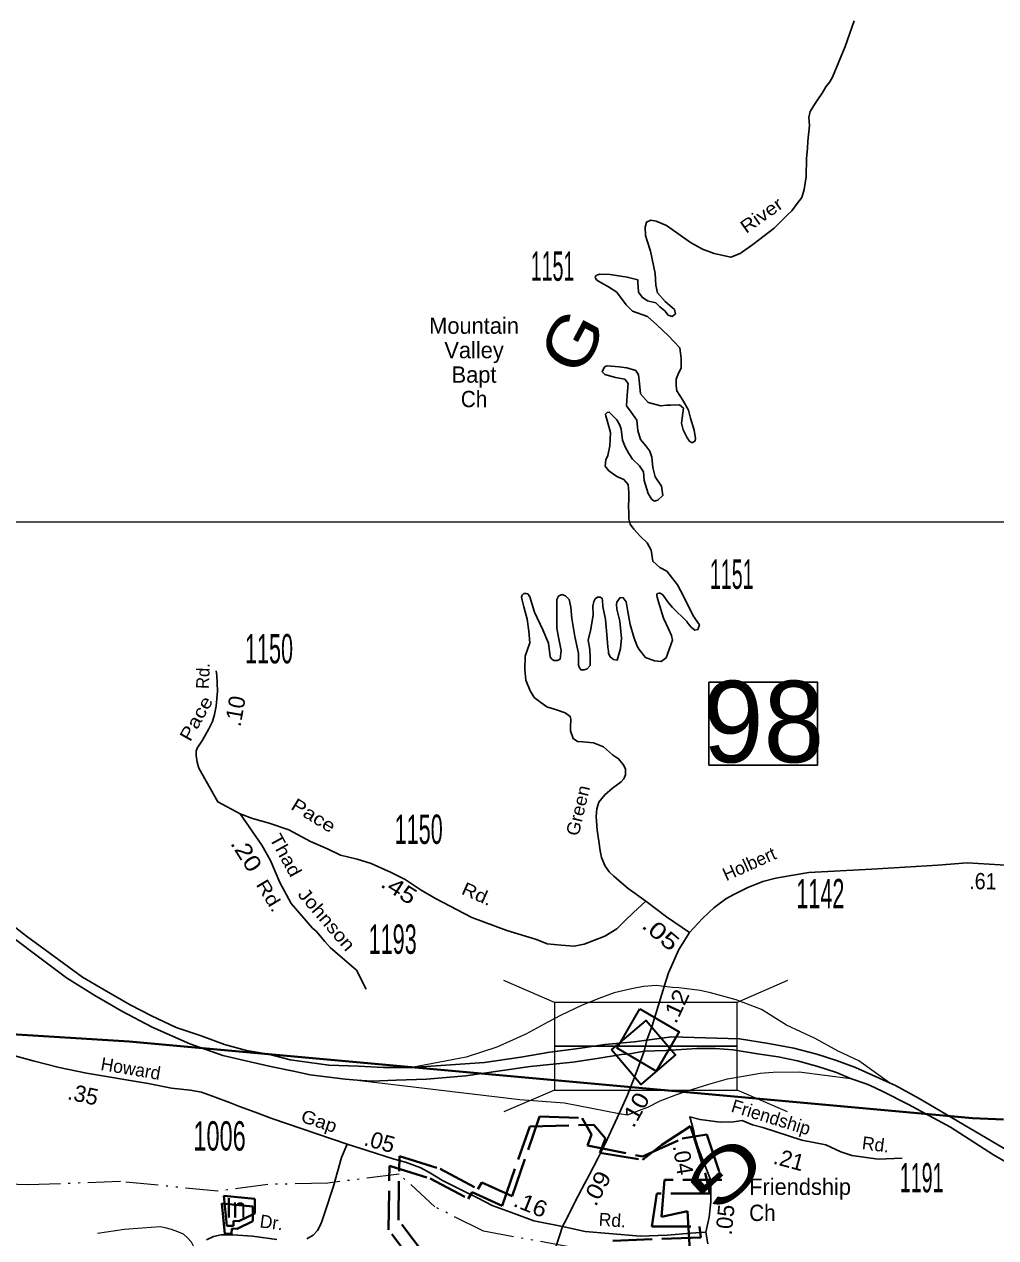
# Model space of a CAD drawing. Extents: x 301791 to 341107, y 163130 to 188691.
# Drawn here: x 305869 to 307358, y 171026 to 172886 of the extents above; entities that cross this region are included whole.
import ezdxf
from ezdxf.enums import TextEntityAlignment as Align

# ---------------------------------------------------------------- set-up
doc = ezdxf.new("R2010")
doc.units = 0
doc.header["$LTSCALE"] = 10
doc.linetypes.add('DASH_DOUBLE_DOT', pattern=[9.2, 5, -1.2, 0.3, -1.2, 0.3, -1.2])
doc.linetypes.add('LONG_DASHED', pattern=[7.5, 6, -1.5])
for name, color, linetype, lineweight in [('11', 7, 'Continuous', 40), ('17', 7, 'Continuous', 13), ('22', 7, 'Continuous', 25), ('27', 7, 'Continuous', 25), ('31', 7, 'Continuous', 25), ('32', 7, 'Continuous', 25), ('35', 7, 'Continuous', 13), ('47', 7, 'Continuous', 13), ('48', 7, 'LONG_DASHED', 40), ('49', 7, 'LONG_DASHED', 40), ('50', 7, 'Continuous', 13), ('56', 7, 'Continuous', 40), ('59', 7, 'DASH_DOUBLE_DOT', 13), ('63', 7, 'Continuous', 13), ('8', 7, 'Continuous', 25)]:
    doc.layers.add(name, color=color, linetype=linetype, lineweight=lineweight)
doc.layers.add('19', color=7, linetype='Continuous')

msp = doc.modelspace()

# ---------------------------------------------------------------- linework, layer by layer
at = {"layer": '27'}
for points in [[(305005.79, 172010.27), (305029.18, 172001.66), (305081.1, 171980.22), (305188.08, 171939.68), (305282.31, 171901.19), (305316.59, 171886.18), (305349.26, 171870.14), (305399.72, 171844.45), (305484.65, 171778.01), (305542.73, 171732.94), (305768.15, 171549.1), (305810.21, 171516.83), (305933.51, 171424.12), (305976.98, 171396.8), (306018.43, 171373.06), (306064.97, 171348.55), (306122.95, 171322.82), (306173.57, 171304.85), (306215.35, 171295.2), (306248.93, 171287.73), (306281.68, 171281.09), (306307.08, 171275.44), (306360.97, 171268.5), (306379.13, 171267.21)], [(306463.05, 171286.69), (306419.52, 171286.69), (306381.17, 171288.56), (306335.99, 171290.22), (306276.7, 171298.51), (306243.54, 171307.22), (306209.55, 171312.61), (306175.97, 171322.15), (306140.31, 171335.01), (306101.71, 171348.14), (306064.15, 171365.71), (306031.08, 171382.86), (305991.49, 171405.93), (305958.41, 171424.93), (305872.26, 171487.83), (305764.48, 171571.98)], [(307195.06, 171263.18), (307142.82, 171286.88), (307113.83, 171297.5), (307083.62, 171306.89), (307048.51, 171316.29), (307009.72, 171323.23), (306965.28, 171330.45), (306861.12, 171333.73), (306823.09, 171328.37)], [(306379.13, 171267.21), (306401.39, 171265.64), (306439.21, 171266.99), (306485.64, 171268.65), (306545.75, 171273.63), (306598.19, 171281.72), (306644.62, 171288.35), (306709.64, 171294.64), (306747.2, 171300.36), (306784.35, 171306.48), (306796.87, 171307.84), (306818.94, 171311.78)], [(306823.09, 171328.37), (306803.95, 171325.82), (306759.04, 171321.94), (306718.41, 171315.72), (306674.47, 171309.92), (306629.91, 171302.66), (306574.36, 171294.37), (306463.05, 171286.69)], [(306818.94, 171311.78), (306852.12, 171312.61), (306899.78, 171315.93), (306927.97, 171315.52), (306955.33, 171313.86), (306992.98, 171307.71), (307024.42, 171303.22), (307054.18, 171296.93), (307085.25, 171288.1), (307113.83, 171279.12), (307135.41, 171270.01)], [(307135.41, 171270.01), (307159.56, 171261.55), (307165.27, 171259.1), (307173.03, 171255.43), (307184.87, 171249.71), (307224.06, 171229.69), (307288.57, 171194.98), (307354.71, 171152.5), (307401.66, 171125.54)], [(307394.31, 171148.41), (307240.39, 171239.09), (307204.06, 171259.1), (307195.06, 171263.18)]]:
    msp.add_lwpolyline(points, dxfattribs=at)
at = {"layer": '31'}
msp.add_lwpolyline([(306918.42, 171877.34), (307084.77, 171877.34), (307084.77, 171750.39), (306918.42, 171750.39)], close=True, dxfattribs=at)
at = {"layer": '31', "lineweight": 35}
for points in [[(306812.59, 171376.36), (306872.57, 171341.27), (306837.45, 171281.25), (306777.48, 171316.34)], [(306768.95, 171313.81), (306821.91, 171358.8), (306866.93, 171305.8), (306813.97, 171260.81)]]:
    msp.add_lwpolyline(points, close=True, dxfattribs=at)
at = {"layer": '32'}
msp.add_line((306818.94, 171311.78), (306823.09, 171328.37), dxfattribs=at)
for points in [[(306837.12, 172459.05), (306843.29, 172452.87), (306850.64, 172446.7), (306855.64, 172440.23), (306861.81, 172438.17), (306867.1, 172442.29), (306865.34, 172448.76), (306851.52, 172461.11), (306839.47, 172474.34), (306836.83, 172486.4), (306835.94, 172504.05), (306828.6, 172538.46), (306823.6, 172554.04), (306821.25, 172562.28), (306820.66, 172575.22), (306822.42, 172582.87), (306829.48, 172585.81), (306837.41, 172584.34), (306853.29, 172577.87), (306870.63, 172565.51), (306890.32, 172551.4), (306908.54, 172541.4), (306926.47, 172534.63), (306951.75, 172529.34), (306966.15, 172534.63), (306985.55, 172548.75), (307018.47, 172573.46), (307039.34, 172594.63), (307045.51, 172600.22), (307053.45, 172611.39), (307060.8, 172620.81), (307064.32, 172633.16), (307067.26, 172652.27), (307068.14, 172680.8), (307069.61, 172695.8), (307069.91, 172706.98), (307072.26, 172731.09), (307071.67, 172743.15), (307073.7, 172752.76), (307078.88, 172761.74), (307085.28, 172770.7), (307091.7, 172780.88), (307097.51, 172790.45), (307103.71, 172798.15), (307107.82, 172805.21), (307127.22, 172851.97), (307140.74, 172891.38)], [(306777.16, 172279.94), (306781.57, 172271.71), (306783.92, 172265.53), (306785.68, 172248.47), (306790.09, 172238.47), (306795.68, 172227.89), (306800.97, 172219.65), (306812.14, 172209.36), (306818.01, 172199.95), (306819.19, 172186.71), (306825.37, 172166.92), (306830.65, 172157.6), (306834.77, 172154.95), (306840.06, 172156.42), (306847.7, 172163.48), (306845.64, 172177.89), (306835.94, 172192.3), (306832.42, 172206.71), (306830.65, 172222.59), (306828.01, 172231.71), (306821.54, 172239.94), (306813.31, 172249.65), (306809.49, 172263.47), (306808.02, 172279.35), (306799.04, 172291.61), (306791.86, 172301.12), (306793.22, 172317.46), (306794.79, 172335.53), (306789.21, 172342), (306775.23, 172344.9), (306758.64, 172349.35), (306754.82, 172353.17), (306757.34, 172358.92), (306758.05, 172360.74), (306759.28, 172361.26), (306762.35, 172362.42), (306768.44, 172362.17), (306780.62, 172361.2), (306792.44, 172359.64), (306806.26, 172355.23), (306810.37, 172348.76), (306811.55, 172340.53), (306813.61, 172319.65), (306825.36, 172306.41), (306844.76, 172301.12), (306853.29, 172302), (306859.81, 172302.4), (306873.27, 172302.59), (306879.44, 172297.59), (306876.56, 172274.38), (306878.68, 172264.58), (306884.95, 172252.13), (306888.45, 172247.18), (306891.46, 172245.23), (306893.9, 172245.18), (306897, 172247.5), (306897.74, 172251.14), (306895.74, 172263.99), (306890.26, 172282.45), (306886.97, 172294.78), (306878.31, 172309.71), (306869.08, 172324.04), (306867.98, 172332), (306868.28, 172342), (306871.51, 172351.11), (306875.62, 172359.06), (306875.62, 172373.76), (306873.57, 172390.23), (306856.52, 172408.46), (306838.59, 172425.23), (306824.19, 172438.17), (306801.18, 172446.52), (306791.74, 172455.98), (306782.95, 172467.87), (306777.12, 172475.36), (306771.37, 172479.21), (306764.61, 172483.73), (306751.4, 172490.88), (306746.65, 172494.09), (306744.27, 172497.19), (306743.76, 172499.09), (306745, 172500.22), (306746.25, 172501.41), (306748.09, 172501.99), (306751.22, 172503.08), (306767.06, 172502.52), (306786.45, 172499.44), (306793.14, 172498.64), (306809.2, 172494.64), (306809.49, 172489.93), (306809.79, 172484.34), (306810.37, 172475.52), (306815.96, 172467.58), (306824.24, 172462.22), (306837.12, 172459.05)], [(306740.42, 171994.08), (306742.18, 172001.13), (306744.24, 172005.25), (306747.47, 172007.6), (306751.59, 172007.6), (306754.53, 172005.84), (306755.41, 172002.9), (306755.7, 171993.49), (306759.82, 171973.78), (306762.46, 171944.37), (306763.35, 171931.14), (306764.52, 171924.96), (306764.52, 171922.02), (306767.17, 171916.14), (306772.16, 171912.32), (306777.75, 171911.14), (306783.04, 171929.08), (306784.21, 171944.96), (306781.57, 171971.14), (306777.16, 171989.66), (306776.57, 171996.72), (306777.45, 172000.25), (306782.45, 172007.31), (306787.15, 172007.02), (306791.56, 172000.84), (306793.62, 171988.19), (306797.44, 171966.14), (306803.02, 171946.43), (306808.4, 171932.61), (306811.55, 171927.61), (306820.95, 171915.55), (306835.06, 171909.96), (306845.35, 171909.37), (306852.99, 171914.96), (306862.4, 171941.73), (306860.93, 171949.08), (306856.22, 171959.37), (306848.88, 171975.55), (306841.17, 172000.43), (306839, 172007.85), (306838.44, 172010.3), (306838.54, 172012.13), (306839.78, 172013.33), (306841.62, 172013.84), (306843.45, 172013.8), (306845.26, 172013.16), (306847.66, 172011.22), (306856.39, 171999.33), (306862.27, 171991.83), (306884.71, 171970.34), (306886.21, 171967.9), (306890.91, 171962.02), (306896.49, 171957.02), (306901.49, 171958.2), (306903.84, 171965.25), (306894.16, 171979.18), (306879.28, 172009.54), (306870.12, 172026.92), (306857.4, 172043.19), (306853.58, 172047.6), (306843.29, 172053.48), (306832.3, 172062.99), (306829.77, 172079.95), (306823.6, 172091.13), (306813.02, 172101.13), (306803.02, 172112.01), (306797.73, 172119.66), (306795.68, 172127.89), (306795.38, 172137.3), (306795.09, 172147.6), (306795.38, 172157.89), (306795.68, 172168.18), (306794.5, 172180.83), (306787.74, 172188.48), (306777.45, 172192.89), (306765.11, 172201.71), (306759.23, 172208.77), (306760.11, 172218.18), (306763.34, 172224.95), (306766.28, 172239.95), (306767.46, 172260.53), (306762.17, 172278.77), (306760.41, 172286.12), (306759.82, 172288.18), (306762.46, 172290.82), (306765.7, 172291.71), (306767.46, 172289.65), (306777.16, 172279.94)], [(306821.64, 171541.75), (306794.5, 171561.16), (306780.98, 171572.63), (306772.46, 171579.98), (306765.4, 171586.75), (306759.23, 171595.57), (306753.65, 171608.8), (306751.88, 171619.1), (306749.53, 171633.51), (306746.89, 171650.57), (306745.71, 171671.45), (306746.59, 171683.51), (306749.8, 171693.59), (306758.75, 171704.93), (306770.66, 171714.88), (306783.79, 171724.8), (306787.74, 171729.09), (306790.39, 171735.56), (306790.68, 171744.68), (306787.15, 171751.44), (306779.8, 171759.97), (306770.53, 171766.1), (306756.88, 171778.21), (306741.59, 171784.38), (306724.84, 171785.85), (306716.91, 171786.44), (306710.15, 171790.85), (306706.32, 171802.91), (306706.32, 171808.5), (306706.91, 171820.56), (306705.74, 171824.97), (306697.8, 171830.26), (306684.87, 171834.97), (306669.88, 171839.67), (306660.77, 171846.14), (306650.48, 171854.08), (306644.31, 171864.08), (306637.84, 171880.55), (306636.08, 171897.02), (306636.96, 171917.32), (306643.72, 171937.9), (306642.54, 171955.84), (306639.6, 171974.08), (306634.9, 171992.9), (306631.96, 172003.19), (306631.08, 172007.9), (306632.26, 172010.84), (306634.9, 172013.19), (306637.84, 172013.49), (306640.78, 172012.9), (306644.01, 172008.19), (306650.77, 171984.67), (306664, 171957.9), (306672.23, 171937.31), (306675.17, 171916.43), (306677.52, 171912.9), (306680.82, 171910.67), (306686.04, 171910.55), (306690.16, 171912.9), (306691.63, 171926.14), (306687.81, 171946.43), (306685.16, 171960.25), (306685.16, 171980.84), (306685.46, 172004.08), (306687.81, 172009.37), (306693.1, 172011.72), (306698.68, 172009.96), (306704.27, 172004.08), (306706.91, 171992.61), (306708.38, 171974.96), (306712.79, 171947.31), (306718.38, 171921.43), (306718.38, 171903.79), (306719.84, 171899.67), (306721.61, 171897.61), (306721.81, 171896.49), (306724.25, 171896.38), (306727.19, 171896.14), (306731.6, 171897.9), (306736.3, 171903.2), (306736.3, 171914.67), (306735.72, 171927.61), (306733.36, 171941.73), (306737.19, 171958.78), (306740.71, 171980.84), (306740.42, 171994.08)], [(306200.1, 171675.78), (306165.9, 171693.77), (306136.68, 171745.84), (306133.94, 171755.04), (306132.43, 171764.89), (306132.63, 171771.59), (306134, 171776.44), (306142.35, 171788.35), (306152.09, 171805.71), (306157.38, 171817.13), (306160.77, 171827.98), (306163.04, 171840.68), (306165.03, 171863.81), (306164.79, 171876.01), (306163.99, 171887.68), (306163.09, 171894.75)], [(306821.64, 171541.75), (306802.73, 171524.1), (306789.21, 171511.46), (306777.28, 171499.45), (306759.04, 171487.83), (306727.12, 171475.81), (306711.78, 171472.9), (306692.09, 171474.36), (306670.53, 171476.43), (306653.95, 171482.65), (306608.76, 171496.75), (306554.95, 171516.75), (306499.4, 171545.57), (306477.06, 171558.51), (306452.96, 171574.69), (306431.51, 171585.57), (306400.64, 171599.39), (306379.19, 171605.86), (306353.91, 171612.33), (306333.63, 171621.74), (306307.76, 171633.21), (306274.55, 171651.15), (306244.57, 171661.45), (306218.7, 171668.21), (306200.1, 171675.78)], [(306200.1, 171675.78), (306233.2, 171627.37), (306246.54, 171603.81), (306260.67, 171570.05), (306277.93, 171537.85), (306310.87, 171500.5), (306316.2, 171495.46), (306329.72, 171479.75), (306337.81, 171470.46), (306378.36, 171435.64), (306392.88, 171406.59)], [(306888.38, 171493.64), (306908.28, 171515.21), (306926.11, 171531.38), (306944.35, 171545.48), (306956.37, 171552.12), (306978.18, 171562.54), (307000.73, 171572.02), (307021.04, 171577), (307044.56, 171580.95), (307071.62, 171585.47), (307168, 171590.89), (307269.15, 171596.7), (307313.99, 171600.37), (307381.5, 171596.28)], [(306888.38, 171493.64), (306853.15, 171517.69), (306821.64, 171541.75)], [(306849.62, 171410.9), (306856.2, 171431.61), (306872.05, 171467.69), (306888.38, 171493.64)], [(306823.09, 171328.37), (306831.38, 171350.35), (306849.62, 171410.9)], [(306780.81, 171215.98), (306793.24, 171243.35), (306804.85, 171272.8), (306811.48, 171290.63), (306818.94, 171311.78)], [(306363.76, 171169.12), (306248.63, 171208.43), (306222.98, 171217.98), (306199.12, 171226.93), (306183.62, 171232.9), (306161.55, 171241.25), (306140.67, 171249.01), (306123.38, 171252), (306094.75, 171254.98), (306058.96, 171262.14), (305964.33, 171277.97), (305922.67, 171286.43), (305882.42, 171296.75), (305849.02, 171306.3), (305833.43, 171311.21)], [(306694.16, 171042.63), (306699.97, 171053.83), (306711.37, 171077.26), (306723.39, 171100.48), (306735.41, 171122.46), (306747.85, 171146.93), (306759.46, 171169.33), (306780.81, 171215.98)], [(306913.58, 171034.16), (306918.53, 171057.26), (306921.12, 171080.63), (306921.49, 171102.14), (306920.75, 171115.12), (306915.19, 171129.21), (306901.72, 171163.55), (306896.74, 171179.57), (306895.22, 171188.81), (306889.01, 171211.01), (306904.76, 171206.86), (306935.44, 171202.71), (306956.16, 171203.54), (306969.43, 171205.2), (306985.18, 171198.56), (307000.94, 171194.42), (307060.63, 171175.34), (307097.53, 171168.29), (307120.74, 171157.51), (307137.34, 171151.66), (307177.95, 171145.89), (307214.43, 171147.55)], [(306302.3, 171023.75), (306311.62, 171029.54), (306318.59, 171036.65), (306321.84, 171043.24), (306325.15, 171050.43), (306329.88, 171064.29), (306342.83, 171104.77), (306355.25, 171148.85), (306363.76, 171169.12)], [(306694.16, 171042.63), (306649.81, 171051.34), (306619.75, 171062.74), (306586.17, 171075.18), (306563.78, 171086.8), (306541.81, 171097.58), (306510.1, 171113.55), (306491.44, 171124.74), (306476.93, 171132.62), (306453.31, 171141.33), (306435.89, 171146.31), (306394.44, 171159.17), (306363.76, 171169.12)], [(306557.54, 170699.98), (306600.06, 170731.17), (306614.66, 170744.77), (306619.79, 170751.32), (306629.08, 170764.35), (306640.69, 170793.38), (306649.81, 170824.9), (306666.39, 170948.9), (306673.44, 170980.42), (306682.97, 171009.45), (306694.16, 171042.63)], [(306913.58, 171034.16), (306890.73, 171032.42), (306854.41, 171029.45), (306813.27, 171027.97), (306765.05, 171032.26), (306728.57, 171035.16), (306694.16, 171042.63)], [(306916.67, 171016.1), (306913.58, 171034.16)], [(306148.54, 171022.16), (306159.07, 171027.31), (306170.71, 171030), (306188.46, 171030.01), (306218.84, 171027.75), (306255.94, 171022.86)]]:
    msp.add_lwpolyline(points, dxfattribs=at)
at = {"layer": '35'}
msp.add_lwpolyline([(306130.41, 171008.74), (306125.24, 171018.67), (306119.34, 171025.61), (306112.87, 171031.29), (306104.4, 171034.64), (306094.77, 171038), (306085.07, 171040.76), (306077.24, 171042.26), (306049.69, 171040.13), (306022.76, 171037.99), (305981.11, 171032.06)], dxfattribs=at)
at = {"layer": '47'}
for points in [[(306849.62, 171410.9), (306837.4, 171412.19), (306817.86, 171410.99), (306799.44, 171407.34), (306772.96, 171400.92), (306749.5, 171392.56), (306722.94, 171381.81), (306691.91, 171367.01), (306671.45, 171356.08), (306637.9, 171337.67), (306593.43, 171317.59), (306546.17, 171302.25), (306463.05, 171286.69)], [(307195.06, 171263.18), (307148.24, 171296.89), (307116.18, 171311.78), (307081.36, 171330.86), (307037.42, 171351.6), (306998.79, 171375.32), (306959.95, 171390.27), (306920.51, 171401.04), (306904.97, 171404.62), (306872.1, 171408.81), (306862.54, 171409.41), (306849.62, 171410.9)], [(306780.81, 171215.98), (306793.59, 171214.15), (306810.92, 171220.88), (306824.5, 171225.91), (306843.72, 171235.64), (306867.8, 171244.61), (306885.67, 171250.71), (306918.38, 171261.21), (306946.72, 171269.42), (306970.64, 171273.51), (306997.02, 171278.1), (307016.55, 171279.29), (307056.87, 171279.76), (307135.41, 171270.01)], [(306379.13, 171267.21), (306628.37, 171237.77), (306697.02, 171232.27), (306780.81, 171215.98)]]:
    msp.add_lwpolyline(points, dxfattribs=at)
at = {"layer": '48'}
for points in [[(306574.67, 170878.67), (306442.43, 171052.6), (306443.91, 171150.72), (306506.32, 171131.39), (306564.27, 171100.17), (306570.41, 171110.31), (306616.66, 171089.27), (306658.71, 171211.27), (306723.88, 171209.16), (306738.59, 171183.92), (306732.29, 171167.1), (306816.38, 171150.27), (306877.34, 171177.61), (306915.18, 171183.92), (306938.31, 171114.51), (306850.01, 171114.51), (306845.81, 171057.72), (306885.75, 171066.14), (306889.96, 170992.52)], [(306222.52, 171085.31), (306174.97, 171089.77), (306179.43, 171043.68)], [(306179.43, 171043.68), (306189.83, 171043.68), (306189.93, 171051.43), (306198.06, 171051), (306222.52, 171063.01), (306222.52, 171085.31)]]:
    msp.add_lwpolyline(points, dxfattribs=at)
at = {"layer": '49'}
for points in [[(306559.57, 170863.79), (306427.33, 171037.73), (306428.81, 171135.85), (306491.22, 171116.52), (306549.17, 171085.3), (306555.32, 171095.43), (306601.57, 171074.4), (306643.61, 171196.39), (306742.18, 171198.73), (306760.06, 171177.87), (306751.12, 171156), (306816.67, 171145.07), (306845.97, 171167.93), (306890.16, 171196.74), (306913, 171123.21), (306919.95, 171093.4), (306838.52, 171093.4), (306830.71, 171042.85), (306904.06, 171042.73), (306906.05, 171025.84), (306766.02, 171020.87)], [(306219.54, 171073.38), (306171.99, 171077.84), (306176.45, 171031.76)], [(306176.45, 171031.76), (306186.85, 171031.76), (306186.95, 171039.51), (306195.08, 171039.08), (306219.54, 171051.09), (306219.54, 171073.38)]]:
    msp.add_lwpolyline(points, dxfattribs=at)
at = {"layer": '50'}
for p, q in [((306681.41, 171386.5), (306603.92, 171419.78)), ((307038.91, 171419.78), (306961.41, 171386.5)), ((306681.41, 171252.1), (306603.92, 171218.81)), ((307038.91, 171218.81), (306961.41, 171252.1))]:
    msp.add_line(p, q, dxfattribs=at)
for points in [[(306681.41, 171319.3), (306961.41, 171319.3), (306961.41, 171386.5), (306681.41, 171386.5)], [(306681.41, 171252.1), (306961.41, 171252.1), (306961.41, 171319.3), (306681.41, 171319.3)]]:
    msp.add_lwpolyline(points, close=True, dxfattribs=at)
at = {"layer": '56'}
msp.add_lwpolyline([(305026.65, 171329.28), (305075.57, 171333.11), (305239.52, 171347.18), (305306.15, 171352.23), (305375.31, 171359.07), (305423.03, 171363.59), (305455.9, 171360.67), (305536.24, 171356.19), (305689.65, 171346.75), (305841.24, 171338.02), (306029.98, 171326.28), (307322.28, 171208.73), (307369.8, 171207.1)], dxfattribs=at)
at = {"layer": '59'}
msp.add_lwpolyline([(306709.47, 171010.75), (306573.06, 171035.52), (306498.06, 171073.05), (306443.81, 171123.16), (306334.03, 171109.36), (306242.47, 171107.22), (306165.88, 171096.75), (306016.44, 171111.77), (305873.94, 171106.62), (305823.12, 171108.67), (305720.84, 171088.72), (305607.41, 171042), (305492.78, 170957.28)], dxfattribs=at)
at = {"layer": '63'}
msp.add_lwpolyline([(303800.06, 172123.35), (309170.4, 172123.35), (309170.4, 167610.68), (303800.06, 167610.68)], close=True, dxfattribs=at)

# ---------------------------------------------------------------- texts
at = {"layer": '11'}
for s, rotation, width, p in [('River', 35.147, 1.15, (307004.69, 172585.37)), ('Rd.', 88.173, 0.95, (306152.85, 171886.6)), ('Pace', 60.713, 1.2, (306141.17, 171816.91)), ('Green', 76.714, 1.05, (306727.4, 171678.46)), ('Pace', 328.594, 1.2, (306307.2, 171664.6)), ('Thad', 298.756, 1.15, (306260.83, 171607.44)), ('Rd.', 301.103, 1.25, (306236.9, 171545.06)), ('Johnson', 310.576, 1.15, (306324.9, 171507.25)), ('Rd.', 336.045, 1.15, (306559.35, 171543.65)), ('Gap', 341.511, 1.1, (306317.8, 171195.01))]:
    msp.add_text(s, height=20, rotation=rotation, dxfattribs=dict(at, width=width)).set_placement(p, align=Align.CENTER)
for s, rotation, p in [('Holbert', 24.11, (306984.26, 171589.73)), ('Howard', 350.385, (306030.55, 171275.21)), ('Friendship', 342.897, (307010.64, 171200.84)), ('Rd.', 352.737, (307172.67, 171158.81)), ('Dr.', 352.483, (306246.7, 171039.21)), ('Rd.', 356.211, (306769.7, 171042.65))]:
    msp.add_text(s, height=20, rotation=rotation, dxfattribs=at).set_placement(p, align=Align.CENTER)
at = {"layer": '17'}
for s, rotation, p in [('.10', 79.875, (306204.46, 171830.98)), ('.35', 347.502, (305956.6, 171233.18)), ('.05', 344.31, (306410.48, 171161.45)), ('.04', 279.287, (306866.57, 171143.14)), ('.21', 345.03, (307037.94, 171133.41)), ('.05', 84.364, (306955.49, 171051.98))]:
    msp.add_text(s, height=25, rotation=rotation, dxfattribs=at).set_placement(p, align=Align.CENTER)
for s, rotation, width, p in [('.20', 302.537, 1.2, (306198.95, 171606.98)), ('.45', 327.536, 1.2, (306436.95, 171549.92)), ('.61', 359.096, 0.9, (307338.07, 171559.82)), ('.05', 319.975, 1.3, (306836.72, 171482.73)), ('.12', 65.136, 1.1, (306878.61, 171375.58)), ('.10', 60.96, 1.15, (306815.77, 171215.93)), ('.09', 62.281, 1.15, (306757.24, 171095.63)), ('.16', 338.191, 1.1, (306640.5, 171065.06))]:
    msp.add_text(s, height=25, rotation=rotation, dxfattribs=dict(at, width=width)).set_placement(p, align=Align.CENTER)
at = {"layer": '19', "width": 0.95}
msp.add_text('In', height=30, dxfattribs=at).set_placement((306193.13, 171056.6), align=Align.CENTER)
at = {"layer": '22'}
for s, p in [('Mountain', (306558.37, 172411.64)), ('Valley', (306558.37, 172374.14)), ('Bapt', (306558.37, 172336.64))]:
    msp.add_text(s, height=25, dxfattribs=at).set_placement(p, align=Align.CENTER)
for rotation, width, p in [(62.114, 1.15, (306742.02, 172383.17)), (222.373, 1.5, (306917.57, 171151.16))]:
    msp.add_text('G', height=75, rotation=rotation, dxfattribs=dict(at, width=width)).set_placement(p, align=Align.CENTER)
at = {"layer": '22', "width": 0.95}
msp.add_text('Ch', height=25, dxfattribs=at).set_placement((306558.37, 172299.14), align=Align.CENTER)
at = {"layer": '22'}
msp.add_text('Friendship', height=25, dxfattribs=at).set_placement((306979.97, 171091.29))
at = {"layer": '22', "width": 0.95}
msp.add_text('Ch', height=25, dxfattribs=at).set_placement((306979.97, 171051.29))
at = {"layer": '31'}
msp.add_text('98', height=125, dxfattribs=at).set_placement((306909.1, 171754.56))
at = {"layer": '8'}
for s, width, p in [('1151', 0.5, (306678.66, 172492.87)), ('1151', 0.5, (306953.31, 172020.58)), ('1150', 0.55, (306244.15, 171906.3)), ('1150', 0.55, (306473.55, 171629.49)), ('1142', 0.55, (307089.15, 171530.78)), ('1193', 0.55, (306433.67, 171460.92)), ('1006', 0.6, (306168.32, 171159.25)), ('1191', 0.5, (307244.41, 171095.2))]:
    msp.add_text(s, height=45, dxfattribs=dict(at, width=width)).set_placement(p, align=Align.CENTER)

doc.saveas('drawing.dxf')
